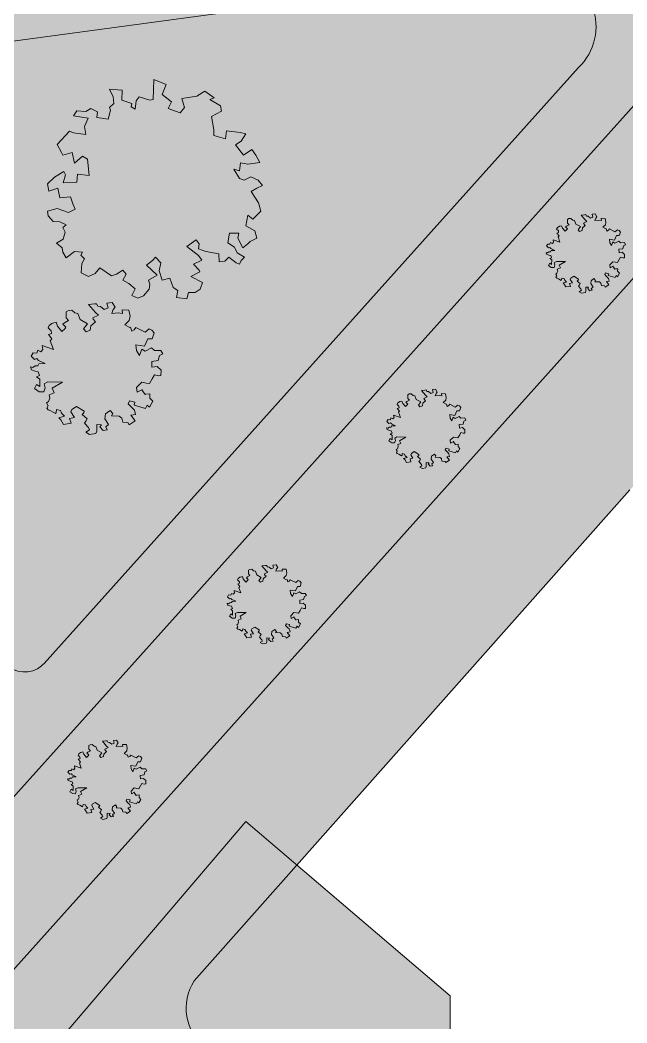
# Model space of a CAD drawing. Header units: millimetres. Extents: x 145836 to 266027, y 108786 to 206069.
# Drawn here: x 176025 to 180362, y 135057 to 142221 of the extents above; entities that cross this region are included whole.
import ezdxf

# ---------------------------------------------------------------- set-up
doc = ezdxf.new("R2010")
doc.units = ezdxf.units.MM
doc.layers.get('0').update_dxf_attribs({"color": 250})

msp = doc.modelspace()

# ---------------------------------------------------------------- hatches: boundary and pattern name
at = {"lineweight": 20}
h = msp.add_hatch(color=254, dxfattribs=at)
h.paths.add_polyline_path([(182278.5, 146160.2), (181878.6, 146108.3), (181928.5, 145721.4, -0.364346), (181575.3, 145236.7), (177116.9, 144658.3, -0.403942), (176549.4, 145019.9), (176499.1, 145410.3), (176089.4, 145357.2), (176158.1, 144825.4, -0.482087), (175879, 144497.7), (175697, 144474), (175697, 143509), (182278.5, 144364.1)])
h.paths.add_polyline_path([(179920, 143035.9), (175697, 142477.8), (175697, 142033), (179756.6, 142581.2, -0.656726), (180015.8, 141881), (176206.1, 137633.7, -0.39447), (175943, 137601.3), (175697, 137830.3), (175697, 137338.8, -0.354312), (175713.5, 137084.5), (175697, 137066), (175697, 136358.4), (180604.1, 141823.9, 0.608497)])
at = {"lineweight": 13, "true_color": 0xfcfcfc}
h = msp.add_hatch(color=7, dxfattribs=at)
h.set_gradient(color1=(194, 223, 180), color2=(197, 224, 184), centered=1, one_color=1, tint=0.8)
h.paths.add_polyline_path([(179772.6, 143016.4, -0.792677), (180445.3, 141647.1), (172659.1, 132974.9, 0.35594), (172704.3, 132663), (172922.2, 132467.6, 0.250858), (173333.5, 132488.7), (183710.9, 144062.1, 0.658834), (183475.1, 144519.6), (167837.7, 142487.8, 0.355396), (167538.1, 142088.4), (167590.2, 141702, 0.352882), (167946.2, 141453.4)])
at = {"lineweight": 13, "true_color": 0xbad8b0}
h = msp.add_hatch(color=9, dxfattribs=at)
h.set_gradient(color1=(194, 223, 180), color2=(197, 224, 184), centered=1, one_color=1, tint=0.8)
h.paths.add_polyline_path([(173444, 141728.7), (174347.7, 140877.2), (174347.7, 139086.1), (175943, 137601.3, 0.39447), (176206.1, 137633.7), (180057.3, 141927.3, 0.739883), (179605.6, 142560.8)])
at = {"lineweight": 20}
msp.add_hatch(color=254, dxfattribs=at).paths.add_polyline_path([(181035.7, 139601), (182278.5, 141001.1), (182278.5, 142464.5), (175697, 135124.6), (175697, 133586.2), (176304.3, 134270.4), (176304.3, 134932.2), (177639.1, 136496.1), (178003.6, 136184.9), (180372.5, 138853.8, -1.023015), (180804, 138473.8), (180565.5, 138203), (182278.5, 136682.6), (182278.5, 138215.1, -0.084876), (182154.8, 138252.5), (181117.3, 139166.1, -0.388619)])
h = msp.add_hatch(color=252, dxfattribs=at)
h.paths.add_polyline_path([(177349.4, 134879.6, -0.388749), (177269.5, 135357.9), (178003.6, 136184.9), (177639.1, 136496.1), (176304.3, 134932.2), (176304.3, 134270.4), (176616.2, 134621.8, -0.383659), (177022.3, 134693.4), (177366.6, 134390.1, -0.430525), (177391.7, 134016.6), (176304.3, 132789.5), (176304.3, 131976.3, -0.385258), (176800.5, 131933.1), (177042.1, 132216.2), (176948.1, 132296.4, -0.404893), (176988, 132785.4), (177760.6, 133673.5, -0.487201), (178141.2, 133708.1), (179180.4, 132793.1), (179180.4, 133276.1)])
h.paths.add_polyline_path([(179180.4, 133276.1), (179180.4, 133730.9), (179097.7, 133801.5), (179097.7, 135251.1), (178003.6, 136184.9), (177269.5, 135357.9, 0.357128), (177319.5, 134905.9)])
h.paths.add_polyline_path([(177398.9, 134024.7, 0.399929), (177378.7, 134379.5), (177022.3, 134693.4, 0.348428), (176641.6, 134650.5), (176304.3, 134270.4), (176304.3, 132789.5)], flags=17)

# ---------------------------------------------------------------- linework, layer by layer
for p, q in [((173333.5, 132488.7), (183695.3, 144044.7)), ((168021.5, 140996.4), (179756.6, 142581.2)), ((176197.2, 137623.8), (180015.8, 141881)), ((172659.1, 132974.9), (180604.1, 141823.9)), ((177269.5, 135357.9), (180382.7, 138865.3))]:
    msp.add_line(p, q, dxfattribs=at)
at = {"lineweight": 13}
for p, q in [((176975.8, 141652.9), (176979.9, 141797.1)), ((176979.9, 141797.1), (177068.1, 141761.1)), ((176691.1, 141672), (176663, 141728.1)), ((176663, 141728.1), (176755.3, 141720.1)), ((176755.3, 141720.1), (176751.3, 141648)), ((177068.1, 141761.1), (177040, 141689)), ((177288.6, 141676.9), (177344.8, 141713)), ((177344.8, 141713), (177412.9, 141664.9)), ((176663, 141595.9), (176695.1, 141624)), ((176695.1, 141624), (176691.1, 141672)), ((176751.3, 141648), (176823.4, 141624)), ((176823.4, 141624), (176819.4, 141599.9)), ((176847.5, 141583.9), (176855.5, 141644)), ((176855.5, 141644), (176875.6, 141672)), ((176875.6, 141672), (176951.8, 141648)), ((176951.8, 141648), (176975.8, 141652.8)), ((177040, 141689), (177108.2, 141636.9)), ((177108.2, 141636.9), (177084.1, 141588.8)), ((177180.4, 141660.9), (177288.6, 141676.9)), ((177200.4, 141596.8), (177180.4, 141660.9)), ((177412.9, 141664.9), (177380.9, 141652.9)), ((177380.9, 141652.9), (177457.1, 141608.8)), ((176406.4, 141535.8), (176430.4, 141571.9)), ((176430.4, 141571.9), (176494.6, 141567.9)), ((176494.6, 141567.9), (176530.7, 141587.9)), ((176530.7, 141587.9), (176578.8, 141563.9)), ((176578.8, 141563.9), (176574.8, 141523.8)), ((176655, 141511.8), (176671.1, 141575.9)), ((176671.1, 141575.9), (176663, 141595.9)), ((176819.4, 141599.9), (176847.5, 141583.9)), ((177084.1, 141588.8), (177168.3, 141556.8)), ((177168.3, 141556.8), (177200.4, 141596.8)), ((177465.1, 141568.8), (177392.9, 141532.7)), ((177457.1, 141608.8), (177465.1, 141568.8)), ((176510.7, 141519.8), (176406.4, 141535.8)), ((176486.6, 141459.7), (176510.7, 141519.8)), ((176574.8, 141523.8), (176655, 141511.8)), ((177392.9, 141532.7), (177408.9, 141436.6)), ((176290.1, 141331.5), (176378.3, 141427.6)), ((176378.3, 141427.6), (176406.4, 141415.6)), ((176406.4, 141415.6), (176494.6, 141403.6)), ((176494.6, 141403.6), (176486.6, 141459.7)), ((177408.9, 141436.6), (177408.9, 141396.5)), ((177493.1, 141372.5), (177501.2, 141428.5)), ((177501.2, 141428.5), (177597.4, 141416.5)), ((177597.4, 141416.5), (177637.5, 141408.5)), ((177637.5, 141408.5), (177605.4, 141356.4)), ((177408.9, 141396.5), (177493.1, 141372.5)), ((177605.4, 141356.4), (177565.3, 141328.4)), ((176322.2, 141275.4), (176290.1, 141331.5)), ((176330.2, 141255.4), (176322.2, 141275.4)), ((176398.4, 141275.4), (176330.2, 141255.4)), ((176414.4, 141199.3), (176398.4, 141275.4)), ((177565.3, 141328.4), (177621.5, 141256.3)), ((177621.5, 141256.3), (177681.6, 141296.3)), ((177681.6, 141296.3), (177709.7, 141256.3)), ((176470.5, 141247.4), (176414.4, 141199.3)), ((176506.6, 141227.3), (176470.5, 141247.4)), ((176518.7, 141111.1), (176506.6, 141227.3)), ((177601.4, 141200.2), (177593.4, 141144.1)), ((177653.6, 141192.2), (177601.4, 141200.2)), ((177737.8, 141204.2), (177653.6, 141192.2)), ((177709.7, 141256.3), (177737.8, 141204.2)), ((176270, 141099.1), (176338.2, 141139.2)), ((176338.2, 141139.2), (176350.2, 141115.1)), ((177593.4, 141144.1), (177553.3, 141156.1)), ((177553.3, 141156.1), (177593.4, 141088)), ((176221.9, 141051), (176270, 141099.1)), ((176229.9, 140999), (176221.9, 141051)), ((176350.2, 141115.1), (176334.2, 141059.1)), ((176334.2, 141059.1), (176430.4, 141063.1)), ((176430.4, 141063.1), (176434.5, 141119.1)), ((176434.5, 141119.1), (176518.7, 141111.1)), ((177593.4, 141088), (177625.5, 141076)), ((177625.5, 141076), (177673.6, 141100)), ((177673.6, 141100), (177725.7, 141076)), ((177725.7, 141076), (177757.8, 141039.9)), ((176294.1, 141019), (176229.9, 140999)), ((176310.1, 140950.9), (176294.1, 141019)), ((177717.7, 141019.9), (177677.6, 140995.9)), ((177677.6, 140995.9), (177729.7, 140915.7)), ((177757.8, 141039.9), (177717.7, 141019.9)), ((176386.3, 140958.9), (176310.1, 140950.9)), ((176402.4, 140906.8), (176386.3, 140958.9)), ((176418.4, 140870.8), (176402.4, 140906.8)), ((177729.7, 140915.7), (177745.8, 140854.7)), ((176221.9, 140854.7), (176290.1, 140874.8)), ((176225.9, 140822.7), (176221.9, 140854.7)), ((176290.1, 140874.8), (176370.3, 140846.7)), ((176370.3, 140846.7), (176418.4, 140870.8)), ((177745.8, 140854.7), (177689.6, 140798.6)), ((180135.3, 140836), (180112.7, 140833.6)), ((180147.2, 140815.7), (180135.3, 140836)), ((176262, 140782.6), (176225.9, 140822.7)), ((176310.1, 140778.6), (176262, 140782.6)), ((176354.3, 140758.6), (176310.1, 140778.6)), ((177653.5, 140826.7), (177637.5, 140750.6)), ((177689.6, 140798.6), (177653.5, 140826.7)), ((179947, 140802.7), (179937.5, 140796.7)), ((179937.5, 140796.7), (179937.5, 140770.5)), ((179937.5, 140770.5), (179948.2, 140758.6)), ((179961.3, 140803.8), (179947, 140802.7)), ((179974.4, 140791.9), (179961.3, 140803.8)), ((179987.6, 140789.6), (179974.4, 140791.9)), ((179997.1, 140763.4), (179987.6, 140789.6)), ((180029.3, 140745.5), (179997.1, 140763.4)), ((180059.1, 140830), (180034, 140827.7)), ((180034, 140827.7), (180063.8, 140793.1)), ((180075.7, 140782.4), (180051.9, 140770.5)), ((180051.9, 140770.5), (180053.1, 140764.6)), ((180053.1, 140764.6), (180063.8, 140753.8)), ((180067.4, 140831.2), (180059.1, 140830)), ((180063.8, 140793.1), (180075.7, 140782.4)), ((180073.4, 140820.5), (180067.4, 140831.2)), ((180085.3, 140819.3), (180073.4, 140820.5)), ((180100.8, 140806.2), (180085.3, 140819.3)), ((180117.4, 140813.4), (180100.8, 140806.2)), ((180112.7, 140833.6), (180117.4, 140813.4)), ((180132.9, 140789.6), (180138.9, 140806.2)), ((180160.3, 140791.9), (180132.9, 140789.6)), ((180138.9, 140806.2), (180147.2, 140815.7)), ((180179.4, 140789.6), (180160.3, 140791.9)), ((180206.8, 140803.8), (180178.2, 140805)), ((180178.2, 140805), (180179.4, 140789.6)), ((180211.6, 140777.6), (180206.8, 140803.8)), ((180208, 140758.6), (180211.6, 140777.6)), ((176330.2, 140738.5), (176354.3, 140758.6)), ((176346.2, 140706.5), (176330.2, 140738.5)), ((176334.2, 140654.4), (176346.2, 140706.5)), ((177521.2, 140698.5), (177509.2, 140630.4)), ((177589.4, 140698.5), (177521.2, 140698.5)), ((177581.3, 140662.4), (177589.4, 140698.5)), ((177637.5, 140750.6), (177701.7, 140714.5)), ((177701.7, 140714.5), (177717.7, 140662.4)), ((179864.8, 140738.4), (179860, 140727.6)), ((179860, 140727.6), (179873.2, 140714.6)), ((179874.3, 140703.8), (179861.2, 140699.1)), ((179861.2, 140699.1), (179876.7, 140680)), ((179876.7, 140746.7), (179864.8, 140738.4)), ((179873.2, 140714.6), (179874.3, 140703.8)), ((179880.3, 140747.9), (179876.7, 140746.7)), ((179894.6, 140751.5), (179880.3, 140747.9)), ((179900.6, 140734.8), (179894.6, 140751.5)), ((179919.6, 140712.2), (179900.6, 140734.8)), ((179931.5, 140724.1), (179919.6, 140712.2)), ((179930.4, 140749.1), (179923.2, 140743.1)), ((179923.2, 140743.1), (179936.3, 140730)), ((179948.2, 140758.6), (179930.4, 140749.1)), ((179936.3, 140730), (179931.5, 140724.1)), ((180012.6, 140722.9), (180029.3, 140745.5)), ((180023.3, 140711), (180012.6, 140722.9)), ((180041.2, 140718.1), (180023.3, 140711)), ((180043.6, 140736), (180041.2, 140718.1)), ((180063.8, 140753.8), (180043.6, 140736)), ((180188.9, 140740.7), (180208, 140758.6)), ((180210.4, 140728.8), (180188.9, 140740.7)), ((180214, 140730), (180210.4, 140728.8)), ((180218.7, 140713.4), (180214, 140730)), ((180229.5, 140719.3), (180218.7, 140713.4)), ((180236.6, 140728.8), (180229.5, 140719.3)), ((180275.9, 140708.6), (180236.6, 140728.8)), ((180293.8, 140722.9), (180275.9, 140708.6)), ((180305.7, 140718.1), (180293.8, 140722.9)), ((180315.3, 140706.2), (180305.7, 140718.1)), ((180306.9, 140681.2), (180315.3, 140706.2)), ((176286.1, 140626.4), (176334.2, 140654.4)), ((176326.2, 140594.3), (176286.1, 140626.4)), ((177284.6, 140650.4), (177216.4, 140602.3)), ((177304.7, 140622.4), (177284.6, 140650.4)), ((177300.6, 140586.3), (177304.7, 140622.4)), ((177509.2, 140630.4), (177557.3, 140598.3)), ((177617.4, 140594.3), (177581.3, 140662.4)), ((177653.5, 140622.4), (177617.4, 140594.3)), ((177669.6, 140638.4), (177653.5, 140622.4)), ((177717.7, 140662.4), (177669.6, 140638.4)), ((179795.8, 140620.3), (179787.6, 140606.9)), ((179812.2, 140618.8), (179795.8, 140620.3)), ((179815.9, 140631.5), (179812.2, 140618.8)), ((179829.4, 140624.8), (179815.9, 140631.5)), ((179838.3, 140635.2), (179829.4, 140624.8)), ((179883.3, 140635.1), (179834.6, 140651.4)), ((179834.6, 140651.4), (179838.3, 140635.2)), ((179876.7, 140680), (179869.6, 140671.7)), ((179869.6, 140671.7), (179883.3, 140635.1)), ((180239, 140630), (180236.6, 140655)), ((180236.6, 140655), (180273.6, 140649.1)), ((180252.1, 140609.8), (180239, 140630)), ((180261.6, 140636), (180252.1, 140609.8)), ((180275.9, 140627.6), (180261.6, 140636)), ((180273.6, 140649.1), (180287.9, 140681.2)), ((180303.3, 140641.9), (180275.9, 140627.6)), ((180287.9, 140681.2), (180306.9, 140681.2)), ((180316.4, 140630), (180303.3, 140641.9)), ((180343.9, 140631.2), (180316.4, 140630)), ((180352.2, 140615.7), (180343.9, 140631.2)), ((176330.2, 140562.3), (176326.2, 140594.3)), ((176354.3, 140522.2), (176330.2, 140562.3)), ((176414.4, 140566.3), (176354.3, 140522.2)), ((176470.5, 140562.3), (176414.4, 140566.3)), ((176458.5, 140542.2), (176470.5, 140562.3)), ((177216.4, 140602.3), (177300.6, 140538.2)), ((177352.8, 140566.3), (177300.6, 140586.3)), ((177445, 140550.2), (177352.8, 140566.3)), ((177449, 140494.2), (177445, 140550.2)), ((177557.3, 140598.3), (177577.3, 140558.3)), ((177577.3, 140558.3), (177629.5, 140526.2)), ((179795.1, 140557.8), (179784.7, 140560.8)), ((179784.7, 140560.8), (179788.4, 140548.1)), ((179787.6, 140606.9), (179801.8, 140592.8)), ((179788.4, 140548.1), (179804.8, 140542.2)), ((179804, 140564.5), (179795.1, 140557.8)), ((179801.8, 140592.8), (179812.2, 140595.8)), ((179816.7, 140565.2), (179804, 140564.5)), ((179812.2, 140595.8), (179818.9, 140588.3)), ((179820.4, 140574.2), (179816.7, 140565.2)), ((179818.9, 140588.3), (179847.3, 140575)), ((179847.3, 140575), (179820.4, 140574.2)), ((180304.5, 140583.6), (180331.9, 140587.2)), ((180305.7, 140558.6), (180304.5, 140583.6)), ((180328.4, 140562.2), (180305.7, 140558.6)), ((180345, 140546.7), (180328.4, 140562.2)), ((180331.9, 140587.2), (180337.9, 140608.6)), ((180337.9, 140608.6), (180352.2, 140615.7)), ((176486.6, 140514.2), (176458.5, 140542.2)), ((176462.5, 140414), (176466.5, 140482.1)), ((176466.5, 140482.1), (176486.6, 140514.2)), ((176971.8, 140502.2), (176927.7, 140470.1)), ((176991.9, 140526.2), (176971.8, 140502.2)), ((177032, 140486.1), (176991.9, 140526.2)), ((177019.9, 140430), (177032, 140486.1)), ((177324.7, 140506.2), (177264.6, 140478.1)), ((177264.6, 140478.1), (177304.7, 140434.1)), ((177300.6, 140538.2), (177324.7, 140506.2)), ((177489.1, 140498.2), (177449, 140494.2)), ((177517.2, 140526.2), (177489.1, 140498.2)), ((177569.3, 140486.1), (177517.2, 140526.2)), ((177593.4, 140478.1), (177569.3, 140486.1)), ((177605.4, 140502.2), (177593.4, 140478.1)), ((177629.5, 140526.2), (177605.4, 140502.2)), ((179810.7, 140484.6), (179801.8, 140467.5)), ((179804.8, 140542.2), (179817.4, 140539.2)), ((179823.4, 140522.8), (179810.7, 140518.4)), ((179810.7, 140518.4), (179824.9, 140507.2)), ((179824.2, 140475.7), (179810.7, 140484.6)), ((179817.4, 140539.2), (179823.4, 140522.8)), ((179824.9, 140507.2), (179824.2, 140475.7)), ((179842.8, 140487.6), (179859.2, 140495.8)), ((179847.2, 140471.3), (179842.8, 140487.6)), ((179859.2, 140495.8), (179922.6, 140494.9)), ((179922.6, 140494.9), (179877.8, 140469)), ((180240, 140471.9), (180262.3, 140494.3)), ((180262.3, 140494.3), (180280.2, 140491.3)), ((180280.2, 140491.3), (180294.3, 140489.1)), ((180294.3, 140489.1), (180307, 140509.9)), ((180307, 140509.9), (180315.9, 140527)), ((180315.9, 140527), (180333.1, 140522.5)), ((180333.1, 140522.5), (180344.2, 140523.3)), ((180344.2, 140523.3), (180345, 140546.7)), ((176514.7, 140390), (176462.5, 140414)), ((176562.8, 140410), (176514.7, 140390)), ((176594.9, 140450.1), (176562.8, 140410)), ((176679.1, 140394), (176594.9, 140450.1)), ((176715.2, 140406), (176679.1, 140394)), ((176759.3, 140434.1), (176715.2, 140406)), ((176783.3, 140406), (176759.3, 140434.1)), ((176759.3, 140361.9), (176783.3, 140406)), ((176927.7, 140470.1), (177003.9, 140398)), ((177040, 140361.9), (177019.9, 140430)), ((177308.7, 140422), (177244.5, 140390)), ((177304.7, 140434.1), (177308.7, 140422)), ((179801.8, 140467.5), (179821.9, 140454.1)), ((179821.9, 140454.1), (179842, 140453.4)), ((179842, 140453.4), (179847.2, 140471.3)), ((179862.1, 140411.7), (179853.9, 140406.5)), ((179853.9, 140406.5), (179860.6, 140393.1)), ((179867.3, 140426.6), (179862.1, 140411.7)), ((179886.7, 140449.7), (179864.4, 140440.7)), ((179864.4, 140440.7), (179867.3, 140426.6)), ((179877.8, 140469), (179886.7, 140449.7)), ((180203.5, 140402.7), (180208.7, 140414.6)), ((180208.7, 140414.6), (180231.8, 140408.7)), ((180231.8, 140408.7), (180228.8, 140396)), ((180242.2, 140451.9), (180240, 140471.9)), ((180264.5, 140463.8), (180242.2, 140451.9)), ((180261.6, 140462.3), (180264.5, 140463.8)), ((180276.5, 140441.4), (180261.6, 140462.3)), ((180279.4, 140442.9), (180276.5, 140441.4)), ((180296.6, 140444.4), (180279.4, 140442.9)), ((180295.1, 140387.1), (180309.2, 140413.2)), ((180295.8, 140426.6), (180296.6, 140444.4)), ((180309.2, 140413.2), (180295.8, 140426.6)), ((176803.4, 140337.9), (176759.3, 140361.9)), ((176847.5, 140301.8), (176803.4, 140337.9)), ((177003.9, 140398), (176943.7, 140361.9)), ((176943.7, 140361.9), (176951.8, 140333.9)), ((176951.8, 140333.9), (176947.8, 140297.8)), ((177096.1, 140378), (177040, 140361.9)), ((177120.2, 140309.9), (177096.1, 140378)), ((177244.5, 140390), (177328.7, 140345.9)), ((177328.7, 140345.9), (177312.7, 140297.8)), ((179860.6, 140393.1), (179854.7, 140383.4)), ((179854.7, 140383.4), (179860.6, 140376.8)), ((179860.6, 140376.8), (179872.6, 140372.3)), ((179872.6, 140372.3), (179891.9, 140360.4)), ((179891.9, 140360.4), (179894.9, 140365.6)), ((179894.9, 140365.6), (179896.4, 140377.5)), ((179896.4, 140377.5), (179912.8, 140373.8)), ((179930.7, 140349.2), (179906.1, 140342.5)), ((179906.1, 140342.5), (179914.3, 140333.6)), ((179912.8, 140373.8), (179918, 140361.9)), ((179914.3, 140333.6), (179926.3, 140314.1)), ((179918, 140361.9), (179930.7, 140349.2)), ((179952.3, 140339.4), (179973.2, 140343.1)), ((179959, 140318.6), (179952.3, 140339.4)), ((179957.5, 140368.4), (179962, 140378.1)), ((179973.2, 140343.1), (179957.5, 140368.4)), ((179962, 140378.1), (179982.1, 140390.8)), ((179982.1, 140390.8), (180014.9, 140369.9)), ((180014.1, 140363.2), (180005.9, 140356.5)), ((180005.9, 140356.5), (180027.5, 140337.9)), ((180014.9, 140369.9), (180014.1, 140363.2)), ((180027.5, 140337.9), (180022.3, 140328.3)), ((180103.5, 140337.9), (180105.7, 140358.8)), ((180119.9, 140313.4), (180103.5, 140337.9)), ((180105.7, 140358.8), (180126.6, 140373.6)), ((180126.6, 140373.6), (180137.8, 140360.2)), ((180137.8, 140360.2), (180131.8, 140351.3)), ((180131.8, 140351.3), (180165.3, 140349.8)), ((180165.3, 140349.8), (180176.5, 140340.9)), ((180176.5, 140340.9), (180180.2, 140323.8)), ((180219.1, 140386.4), (180203.5, 140402.7)), ((180215.4, 140352.9), (180234.7, 140356.6)), ((180234, 140329.1), (180215.4, 140352.9)), ((180230.3, 140375.2), (180219.1, 140386.4)), ((180228.8, 140396), (180277.2, 140381.9)), ((180234.7, 140356.6), (180230.3, 140375.2)), ((180277.2, 140381.9), (180285.4, 140396)), ((180285.4, 140396), (180295.1, 140387.1)), ((176823.4, 140253.8), (176847.5, 140301.8)), ((176947.8, 140297.8), (176907.7, 140249.8)), ((177152.3, 140289.8), (177120.2, 140309.9)), ((177144.2, 140237.7), (177152.3, 140289.8)), ((177228.5, 140273.8), (177216.4, 140229.7)), ((177276.6, 140273.8), (177228.5, 140273.8)), ((177312.7, 140297.8), (177276.6, 140273.8)), ((179926.3, 140314.1), (179959, 140318.6)), ((180022.3, 140328.3), (180015.6, 140319.3)), ((180015.6, 140319.3), (180033.5, 140300)), ((180037.2, 140290.3), (180021.6, 140279.9)), ((180021.6, 140279.9), (180038, 140270.2)), ((180033.5, 140300), (180037.2, 140290.3)), ((180038, 140270.2), (180065.5, 140275.4)), ((180065.5, 140275.4), (180068.5, 140284.4)), ((180068.5, 140284.4), (180068.5, 140313.4)), ((180068.5, 140313.4), (180088.6, 140311.9)), ((180088.6, 140311.9), (180081.9, 140303)), ((180081.9, 140303), (180096.8, 140287.3)), ((180096.8, 140287.3), (180113.2, 140290.3)), ((180107.2, 140303.7), (180119.9, 140313.4)), ((180113.2, 140290.3), (180107.2, 140303.7)), ((180180.2, 140323.8), (180202.6, 140321.6)), ((180202.6, 140321.6), (180207.8, 140312.6)), ((180207.8, 140312.6), (180234, 140329.1)), ((176556.8, 140192.7), (176515.1, 140188.7)), ((176570.7, 140194.7), (176556.8, 140192.7)), ((176580.6, 140176.8), (176570.7, 140194.7)), ((176683.9, 140202.6), (176646.2, 140198.6)), ((176646.2, 140198.6), (176654.1, 140164.9)), ((176703.8, 140168.9), (176683.9, 140202.6)), ((176867.6, 140233.7), (176823.4, 140253.8)), ((176907.7, 140249.8), (176867.6, 140233.7)), ((177216.4, 140229.7), (177144.2, 140237.7)), ((176370.1, 140147), (176354.2, 140137.1)), ((176354.2, 140137.1), (176354.2, 140093.5)), ((176393.9, 140149), (176370.1, 140147)), ((176415.8, 140129.2), (176393.9, 140149)), ((176437.6, 140125.2), (176415.8, 140129.2)), ((176453.5, 140081.6), (176437.6, 140125.2)), ((176515.1, 140188.7), (176564.8, 140131.2)), ((176564.8, 140131.2), (176584.6, 140113.3)), ((176600.5, 140174.8), (176580.6, 140176.8)), ((176626.3, 140153), (176600.5, 140174.8)), ((176654.1, 140164.9), (176626.3, 140153)), ((176679.9, 140125.2), (176689.9, 140153)), ((176725.6, 140129.2), (176679.9, 140125.2)), ((176689.9, 140153), (176703.8, 140168.9)), ((176757.4, 140125.2), (176725.6, 140129.2)), ((176803.1, 140149), (176755.4, 140151)), ((176755.4, 140151), (176757.4, 140125.2)), ((176811, 140105.4), (176803.1, 140149)), ((176252.9, 140053.8), (176233.1, 140039.9)), ((176258.9, 140055.8), (176252.9, 140053.8)), ((176282.7, 140061.7), (176258.9, 140055.8)), ((176292.7, 140033.9), (176282.7, 140061.7)), ((176342.3, 140057.7), (176330.4, 140047.8)), ((176330.4, 140047.8), (176352.2, 140026)), ((176372.1, 140073.6), (176342.3, 140057.7)), ((176354.2, 140093.5), (176372.1, 140073.6)), ((176507.2, 140051.8), (176453.5, 140081.6)), ((176479.3, 140014.1), (176507.2, 140051.8)), ((176564.8, 140065.7), (176531, 140035.9)), ((176584.6, 140113.3), (176544.9, 140093.5)), ((176544.9, 140093.5), (176546.9, 140083.5)), ((176546.9, 140083.5), (176564.8, 140065.7)), ((176773.3, 140043.9), (176805.1, 140073.6)), ((176805.1, 140073.6), (176811, 140105.4)), ((176233.1, 140039.9), (176225.1, 140022)), ((176225.1, 140022), (176247, 140000.2)), ((176249, 139982.3), (176227.1, 139974.4)), ((176247, 140000.2), (176249, 139982.3)), ((176324.4, 139996.2), (176292.7, 140033.9)), ((176344.3, 140016.1), (176324.4, 139996.2)), ((176352.2, 140026), (176344.3, 140016.1)), ((176497.2, 139994.2), (176479.3, 140014.1)), ((176527, 140006.1), (176497.2, 139994.2)), ((176531, 140035.9), (176527, 140006.1)), ((176809, 140024), (176773.3, 140043.9)), ((176815, 140026), (176809, 140024)), ((176822.9, 139998.2), (176815, 140026)), ((176840.8, 140008.1), (176822.9, 139998.2)), ((176852.7, 140024), (176840.8, 140008.1)), ((176918.3, 139990.3), (176852.7, 140024)), ((176948.1, 140014.1), (176918.3, 139990.3)), ((176967.9, 140006.1), (176948.1, 140014.1)), ((176983.8, 139986.3), (176967.9, 140006.1)), ((176969.9, 139944.6), (176983.8, 139986.3)), ((176227.1, 139974.4), (176252.9, 139942.7)), ((176252.9, 139942.7), (176241, 139928.8)), ((176241, 139928.8), (176263.9, 139867.8)), ((176914.3, 139891.1), (176938.1, 139944.6)), ((176938.1, 139944.6), (176969.9, 139944.6)), ((176118.1, 139843.1), (176104.5, 139820.8)), ((176145.4, 139840.6), (176118.1, 139843.1)), ((176151.6, 139861.7), (176145.4, 139840.6)), ((176174, 139850.6), (176151.6, 139861.7)), ((176188.9, 139867.9), (176174, 139850.6)), ((176263.9, 139867.8), (176182.8, 139894.9)), ((176182.8, 139894.9), (176188.9, 139867.9)), ((176856.7, 139859.3), (176852.7, 139901)), ((176852.7, 139901), (176914.3, 139891.1)), ((176878.6, 139825.6), (176856.7, 139859.3)), ((176894.4, 139869.2), (176878.6, 139825.6)), ((176918.3, 139855.3), (176894.4, 139869.2)), ((176964, 139879.2), (176918.3, 139855.3)), ((176985.8, 139859.3), (176964, 139879.2)), ((177031.5, 139861.3), (176985.8, 139859.3)), ((177021.6, 139823.6), (177045.4, 139835.5)), ((177045.4, 139835.5), (177031.5, 139861.3)), ((176104.5, 139820.8), (176128.1, 139797.2)), ((176128.1, 139797.2), (176145.4, 139802.2)), ((176145.4, 139802.2), (176156.6, 139789.8)), ((176159.1, 139766.2), (176152.9, 139751.4)), ((176156.6, 139789.8), (176203.9, 139767.7)), ((176203.9, 139767.7), (176159.1, 139766.2)), ((176965.9, 139781.9), (177011.6, 139787.9)), ((176967.9, 139740.3), (176965.9, 139781.9)), ((177011.6, 139787.9), (177021.6, 139823.6)), ((176116.9, 139738.9), (176099.5, 139743.9)), ((176099.5, 139743.9), (176105.7, 139722.8)), ((176105.7, 139722.8), (176133, 139712.9)), ((176131.8, 139750.1), (176116.9, 139738.9)), ((176152.9, 139751.4), (176131.8, 139750.1)), ((176133, 139712.9), (176154.1, 139707.9)), ((176154.1, 139707.9), (176164, 139680.7)), ((177005.7, 139746.2), (176967.9, 139740.3)), ((177033.5, 139720.4), (177005.7, 139746.2)), ((177032.1, 139681.4), (177033.5, 139720.4)), ((176143, 139617), (176128.1, 139588.5)), ((176164, 139680.7), (176142.9, 139673.2)), ((176142.9, 139673.2), (176166.5, 139654.6)), ((176165.3, 139602.1), (176143, 139617)), ((176166.5, 139654.6), (176165.3, 139602.1)), ((176196.3, 139622), (176223.6, 139635.6)), ((176203.8, 139594.7), (176196.3, 139622)), ((176223.6, 139635.6), (176329.4, 139634.2)), ((176329.4, 139634.2), (176254.7, 139591)), ((176858.3, 139595.8), (176895.6, 139633.1)), ((176895.6, 139633.1), (176925.3, 139628.1)), ((176925.3, 139628.1), (176948.9, 139624.4)), ((176948.9, 139624.4), (176970, 139659.1)), ((176970, 139659.1), (176984.9, 139687.6)), ((176984.9, 139687.6), (177013.5, 139680.2)), ((177013.5, 139680.2), (177032.1, 139681.4)), ((176128.1, 139588.5), (176161.6, 139566.2)), ((176161.6, 139566.2), (176195.1, 139564.9)), ((176195.1, 139564.9), (176203.8, 139594.7)), ((176269.6, 139558.7), (176232.3, 139543.9)), ((176254.7, 139591), (176269.6, 139558.7)), ((176862, 139562.4), (176858.3, 139595.8)), ((176899.3, 139582.2), (176862, 139562.4)), ((176894.3, 139579.7), (176899.3, 139582.2)), ((176919.1, 139545), (176894.3, 139579.7)), ((176924.1, 139547.5), (176919.1, 139545)), ((176952.7, 139550), (176924.1, 139547.5)), ((176951.4, 139520.2), (176952.7, 139550)), ((178806.8, 139549.7), (178797.3, 139543.7)), ((178821.1, 139550.9), (178806.8, 139549.7)), ((178834.2, 139539), (178821.1, 139550.9)), ((178918.8, 139577.1), (178893.8, 139574.7)), ((178893.8, 139574.7), (178923.6, 139540.2)), ((178927.2, 139578.3), (178918.8, 139577.1)), ((178933.1, 139567.6), (178927.2, 139578.3)), ((178945, 139566.4), (178933.1, 139567.6)), ((178960.5, 139553.3), (178945, 139566.4)), ((178977.2, 139560.4), (178960.5, 139553.3)), ((178995.1, 139583), (178972.4, 139580.7)), ((178972.4, 139580.7), (178977.2, 139560.4)), ((178992.7, 139536.6), (178998.7, 139553.3)), ((179007, 139562.8), (178995.1, 139583)), ((178998.7, 139553.3), (179007, 139562.8)), ((179066.6, 139550.9), (179038, 139552.1)), ((179038, 139552.1), (179039.2, 139536.6)), ((179071.4, 139524.7), (179066.6, 139550.9)), ((176228.6, 139495.5), (176215, 139486.8)), ((176215, 139486.8), (176226.1, 139464.5)), ((176237.3, 139520.3), (176228.6, 139495.5)), ((176232.3, 139543.9), (176237.3, 139520.3)), ((176797.5, 139480.5), (176806.2, 139500.4)), ((176823.6, 139453.2), (176797.5, 139480.5)), ((176806.2, 139500.4), (176844.7, 139490.4)), ((176844.7, 139490.4), (176839.7, 139469.4)), ((176950.2, 139454.5), (176973.8, 139497.9)), ((176973.8, 139497.9), (176951.4, 139520.2)), ((178724.6, 139485.4), (178719.8, 139474.7)), ((178719.8, 139474.7), (178732.9, 139461.6)), ((178736.5, 139493.7), (178724.6, 139485.4)), ((178740.1, 139494.9), (178736.5, 139493.7)), ((178754.4, 139498.5), (178740.1, 139494.9)), ((178760.3, 139481.8), (178754.4, 139498.5)), ((178779.4, 139459.2), (178760.3, 139481.8)), ((178790.1, 139496.1), (178783, 139490.2)), ((178783, 139490.2), (178796.1, 139477.1)), ((178808, 139505.6), (178790.1, 139496.1)), ((178796.1, 139477.1), (178791.3, 139471.1)), ((178797.3, 139543.7), (178797.3, 139517.6)), ((178797.3, 139517.6), (178808, 139505.6)), ((178847.3, 139536.6), (178834.2, 139539)), ((178856.9, 139510.4), (178847.3, 139536.6)), ((178889, 139492.6), (178856.9, 139510.4)), ((178872.3, 139469.9), (178889, 139492.6)), ((178903.3, 139483), (178900.9, 139465.2)), ((178923.6, 139500.9), (178903.3, 139483)), ((178935.5, 139529.5), (178911.7, 139517.6)), ((178911.7, 139517.6), (178912.9, 139511.6)), ((178912.9, 139511.6), (178923.6, 139500.9)), ((178923.6, 139540.2), (178935.5, 139529.5)), ((179020.1, 139539), (178992.7, 139536.6)), ((179039.2, 139536.6), (179020.1, 139539)), ((179048.7, 139487.8), (179067.8, 139505.6)), ((179070.2, 139475.9), (179048.7, 139487.8)), ((179067.8, 139505.6), (179071.4, 139524.7)), ((179073.7, 139477.1), (179070.2, 139475.9)), ((179078.5, 139460.4), (179073.7, 139477.1)), ((179096.4, 139475.9), (179089.2, 139466.4)), ((179135.7, 139455.6), (179096.4, 139475.9)), ((176226.1, 139464.5), (176216.2, 139448.4)), ((176216.2, 139448.4), (176226.1, 139437.2)), ((176226.1, 139437.2), (176246, 139429.8)), ((176246, 139429.8), (176278.3, 139409.9)), ((176278.3, 139409.9), (176283.2, 139418.6)), ((176283.2, 139418.6), (176285.7, 139438.4)), ((176285.7, 139438.4), (176313, 139432.2)), ((176313, 139432.2), (176321.7, 139412.4)), ((176321.7, 139412.4), (176342.8, 139391.3)), ((176387.6, 139423.3), (176395.1, 139439.5)), ((176413.7, 139381.2), (176387.6, 139423.3)), ((176395.1, 139439.5), (176428.6, 139460.5)), ((176428.6, 139460.5), (176483.2, 139425.8)), ((176481.9, 139414.7), (176468.3, 139403.5)), ((176468.3, 139403.5), (176504.3, 139372.5)), ((176483.2, 139425.8), (176481.9, 139414.7)), ((176630.9, 139372.5), (176634.6, 139407.2)), ((176634.6, 139407.2), (176669.4, 139432)), ((176669.4, 139432), (176688, 139409.7)), ((176688, 139409.7), (176678.1, 139394.8)), ((176817.4, 139397.4), (176849.6, 139403.6)), ((176842.2, 139434.6), (176823.6, 139453.2)), ((176839.7, 139469.4), (176920.4, 139445.8)), ((176849.6, 139403.6), (176842.2, 139434.6)), ((176920.4, 139445.8), (176934, 139469.4)), ((176934, 139469.4), (176950.2, 139454.5)), ((178734.1, 139450.9), (178721, 139446.1)), ((178721, 139446.1), (178736.5, 139427.1)), ((178736.5, 139427.1), (178729.4, 139418.7)), ((178729.4, 139418.7), (178743.1, 139382.2)), ((178732.9, 139461.6), (178734.1, 139450.9)), ((178791.3, 139471.1), (178779.4, 139459.2)), ((178883.1, 139458), (178872.3, 139469.9)), ((178900.9, 139465.2), (178883.1, 139458)), ((179089.2, 139466.4), (179078.5, 139460.4)), ((179098.8, 139377.1), (179096.4, 139402.1)), ((179096.4, 139402.1), (179133.3, 139396.1)), ((179133.3, 139396.1), (179147.6, 139428.3)), ((179153.6, 139469.9), (179135.7, 139455.6)), ((179147.6, 139428.3), (179166.7, 139428.3)), ((179165.5, 139465.2), (179153.6, 139469.9)), ((179175, 139453.3), (179165.5, 139465.2)), ((179166.7, 139428.3), (179175, 139453.3)), ((176342.8, 139391.3), (176301.8, 139380.1)), ((176301.8, 139380.1), (176315.5, 139365.3)), ((176315.5, 139365.3), (176335.5, 139332.8)), ((176335.5, 139332.8), (176390.1, 139340.2)), ((176378.9, 139375), (176413.7, 139381.2)), ((176390.1, 139340.2), (176378.9, 139375)), ((176495.6, 139356.4), (176484.4, 139341.5)), ((176484.4, 139341.5), (176514.2, 139309.2)), ((176504.3, 139372.5), (176495.6, 139356.4)), ((176572.6, 139283.2), (176572.6, 139331.6)), ((176572.6, 139331.6), (176606.1, 139329.1)), ((176658.2, 139331.6), (176630.9, 139372.5)), ((176637.1, 139315.4), (176658.2, 139331.6)), ((176678.1, 139394.8), (176733.9, 139392.3)), ((176733.9, 139392.3), (176752.6, 139377.4)), ((176752.6, 139377.4), (176758.8, 139348.9)), ((176758.8, 139348.9), (176796, 139345.2)), ((176796, 139345.2), (176804.7, 139330.3)), ((176804.7, 139330.3), (176848.4, 139357.7)), ((176848.4, 139357.7), (176817.4, 139397.4)), ((178655.6, 139367.4), (178647.4, 139354)), ((178647.4, 139354), (178661.6, 139339.8)), ((178672, 139365.9), (178655.6, 139367.4)), ((178661.6, 139339.8), (178672, 139342.8)), ((178675.7, 139378.5), (178672, 139365.9)), ((178672, 139342.8), (178678.7, 139335.4)), ((178689.1, 139371.8), (178675.7, 139378.5)), ((178678.7, 139335.4), (178707.1, 139322.1)), ((178698.1, 139382.2), (178689.1, 139371.8)), ((178743.1, 139382.2), (178694.4, 139398.4)), ((178694.4, 139398.4), (178698.1, 139382.2)), ((179111.9, 139356.8), (179098.8, 139377.1)), ((179121.4, 139383), (179111.9, 139356.8)), ((179135.7, 139374.7), (179121.4, 139383)), ((179163.1, 139389), (179135.7, 139374.7)), ((179176.2, 139377.1), (179163.1, 139389)), ((179164.3, 139330.6), (179191.7, 139334.2)), ((179165.5, 139305.6), (179164.3, 139330.6)), ((179203.6, 139378.3), (179176.2, 139377.1)), ((179191.7, 139334.2), (179197.7, 139355.6)), ((179197.7, 139355.6), (179212, 139362.8)), ((179212, 139362.8), (179203.6, 139378.3)), ((176520.4, 139293.1), (176494.4, 139275.8)), ((176494.4, 139275.8), (176521.7, 139259.6)), ((176514.2, 139309.2), (176520.4, 139293.1)), ((176521.7, 139259.6), (176567.6, 139268.3)), ((176567.6, 139268.3), (176572.6, 139283.2)), ((176606.1, 139329.1), (176594.9, 139314.2)), ((176594.9, 139314.2), (176619.7, 139288.2)), ((176619.7, 139288.2), (176647, 139293.1)), ((176647, 139293.1), (176637.1, 139315.4)), ((178654.9, 139304.8), (178644.4, 139307.8)), ((178644.4, 139307.8), (178648.2, 139295.2)), ((178648.2, 139295.2), (178664.5, 139289.2)), ((178663.8, 139311.5), (178654.9, 139304.8)), ((178676.5, 139312.3), (178663.8, 139311.5)), ((178664.5, 139289.2), (178677.2, 139286.2)), ((178683.2, 139269.9), (178670.5, 139265.4)), ((178670.5, 139265.4), (178684.7, 139254.2)), ((178680.2, 139321.2), (178676.5, 139312.3)), ((178677.2, 139286.2), (178683.2, 139269.9)), ((178707.1, 139322.1), (178680.2, 139321.2)), ((179188.1, 139309.2), (179165.5, 139305.6)), ((179166.8, 139256.9), (179175.7, 139274.1)), ((179175.7, 139274.1), (179192.8, 139269.6)), ((179204.8, 139293.7), (179188.1, 139309.2)), ((179192.8, 139269.6), (179204, 139270.3)), ((179204, 139270.3), (179204.8, 139293.7)), ((178670.5, 139231.7), (178661.6, 139214.6)), ((178661.6, 139214.6), (178681.7, 139201.2)), ((178683.9, 139222.8), (178670.5, 139231.7)), ((178681.7, 139201.2), (178701.8, 139200.4)), ((178684.7, 139254.2), (178683.9, 139222.8)), ((178701.8, 139200.4), (178707, 139218.3)), ((178702.5, 139234.7), (178718.9, 139242.9)), ((178707, 139218.3), (178702.5, 139234.7)), ((178718.9, 139242.9), (178782.4, 139242)), ((178746.5, 139196.7), (178724.1, 139187.8)), ((178724.1, 139187.8), (178727.1, 139173.7)), ((178782.4, 139242), (178737.5, 139216.1)), ((178737.5, 139216.1), (178746.5, 139196.7)), ((179099.7, 139219), (179122.1, 139241.3)), ((179102, 139198.9), (179099.7, 139219)), ((179124.3, 139210.8), (179102, 139198.9)), ((179121.3, 139209.3), (179124.3, 139210.8)), ((179136.2, 139188.5), (179121.3, 139209.3)), ((179122.1, 139241.3), (179139.9, 139238.3)), ((179139.2, 139190), (179136.2, 139188.5)), ((179156.3, 139191.5), (179139.2, 139190)), ((179139.9, 139238.3), (179154.1, 139236.1)), ((179154.1, 139236.1), (179166.8, 139256.9)), ((179155.6, 139173.6), (179156.3, 139191.5)), ((178721.9, 139158.8), (178713.7, 139153.6)), ((178713.7, 139153.6), (178720.4, 139140.2)), ((178720.4, 139140.2), (178714.5, 139130.5)), ((178714.5, 139130.5), (178720.4, 139123.8)), ((178720.4, 139123.8), (178732.3, 139119.3)), ((178727.1, 139173.7), (178721.9, 139158.8)), ((178732.3, 139119.3), (178751.7, 139107.4)), ((178754.7, 139112.6), (178756.2, 139124.5)), ((178756.2, 139124.5), (178772.6, 139120.8)), ((178772.6, 139120.8), (178777.8, 139108.9)), ((178817.3, 139115.5), (178821.8, 139125.2)), ((178832.9, 139090.2), (178817.3, 139115.5)), ((178821.8, 139125.2), (178841.9, 139137.8)), ((178841.9, 139137.8), (178874.7, 139117)), ((178874.7, 139117), (178873.9, 139110.3)), ((178965.5, 139105.8), (178986.4, 139120.7)), ((178986.4, 139120.7), (178997.5, 139107.3)), ((179063.2, 139149.8), (179068.4, 139161.7)), ((179078.9, 139133.4), (179063.2, 139149.8)), ((179068.4, 139161.7), (179091.5, 139155.7)), ((179090, 139122.3), (179078.9, 139133.4)), ((179091.5, 139155.7), (179088.6, 139143.1)), ((179088.6, 139143.1), (179137, 139129)), ((179094.5, 139103.7), (179090, 139122.3)), ((179137, 139129), (179145.2, 139143.1)), ((179145.2, 139143.1), (179154.8, 139134.2)), ((179154.8, 139134.2), (179169, 139160.2)), ((179169, 139160.2), (179155.6, 139173.6)), ((178751.7, 139107.4), (178754.7, 139112.6)), ((178790.4, 139096.3), (178765.8, 139089.6)), ((178765.8, 139089.6), (178774, 139080.6)), ((178774, 139080.6), (178786, 139061.2)), ((178777.8, 139108.9), (178790.4, 139096.3)), ((178786, 139061.2), (178818.8, 139065.6)), ((178812.1, 139086.5), (178832.9, 139090.2)), ((178818.8, 139065.6), (178812.1, 139086.5)), ((178873.9, 139110.3), (178865.7, 139103.6)), ((178865.7, 139103.6), (178887.3, 139085)), ((178882.1, 139075.3), (178875.4, 139066.4)), ((178875.4, 139066.4), (178893.3, 139047)), ((178887.3, 139085), (178882.1, 139075.3)), ((178893.3, 139047), (178897, 139037.3)), ((178928.3, 139031.4), (178928.3, 139060.4)), ((178928.3, 139060.4), (178948.4, 139058.9)), ((178948.4, 139058.9), (178941.7, 139050)), ((178941.7, 139050), (178956.6, 139034.4)), ((178963.3, 139085), (178965.5, 139105.8)), ((178979.7, 139060.4), (178963.3, 139085)), ((178967, 139050.7), (178979.7, 139060.4)), ((178973, 139037.3), (178967, 139050.7)), ((178997.5, 139107.3), (178991.6, 139098.4)), ((178991.6, 139098.4), (179025.1, 139096.9)), ((179025.1, 139096.9), (179036.3, 139087.9)), ((179036.3, 139087.9), (179040, 139070.8)), ((179040, 139070.8), (179062.3, 139068.6)), ((179062.3, 139068.6), (179067.6, 139059.7)), ((179067.6, 139059.7), (179093.8, 139076.1)), ((179075.2, 139099.9), (179094.5, 139103.7)), ((179093.8, 139076.1), (179075.2, 139099.9)), ((178897, 139037.3), (178881.4, 139026.9)), ((178881.4, 139026.9), (178897.7, 139017.3)), ((178897.7, 139017.3), (178925.3, 139022.5)), ((178925.3, 139022.5), (178928.3, 139031.4)), ((178956.6, 139034.4), (178973, 139037.3)), ((177854.9, 138330.1), (177832.2, 138327.7)), ((177832.2, 138327.7), (177837, 138307.5)), ((177866.8, 138309.8), (177854.9, 138330.1)), ((177666.6, 138296.7), (177657, 138290.8)), ((177657, 138290.8), (177657, 138264.6)), ((177657, 138264.6), (177667.8, 138252.7)), ((177680.9, 138297.9), (177666.6, 138296.7)), ((177694, 138286), (177680.9, 138297.9)), ((177707.1, 138283.6), (177694, 138286)), ((177716.6, 138257.5), (177707.1, 138283.6)), ((177748.8, 138239.6), (177716.6, 138257.5)), ((177778.6, 138324.1), (177753.6, 138321.7)), ((177753.6, 138321.7), (177783.4, 138287.2)), ((177795.3, 138276.5), (177771.4, 138264.6)), ((177771.4, 138264.6), (177772.6, 138258.6)), ((177772.6, 138258.6), (177783.4, 138247.9)), ((177786.9, 138325.3), (177778.6, 138324.1)), ((177783.4, 138287.2), (177795.3, 138276.5)), ((177792.9, 138314.6), (177786.9, 138325.3)), ((177804.8, 138313.4), (177792.9, 138314.6)), ((177820.3, 138300.3), (177804.8, 138313.4)), ((177837, 138307.5), (177820.3, 138300.3)), ((177852.5, 138283.6), (177858.4, 138300.3)), ((177879.9, 138286), (177852.5, 138283.6)), ((177858.4, 138300.3), (177866.8, 138309.8)), ((177899, 138283.6), (177879.9, 138286)), ((177926.4, 138297.9), (177897.8, 138299.1)), ((177897.8, 138299.1), (177899, 138283.6)), ((177931.1, 138271.7), (177926.4, 138297.9)), ((177927.6, 138252.7), (177931.1, 138271.7)), ((177584.4, 138232.5), (177579.6, 138221.7)), ((177579.6, 138221.7), (177592.7, 138208.6)), ((177593.9, 138197.9), (177580.8, 138193.2)), ((177580.8, 138193.2), (177596.3, 138174.1)), ((177596.3, 138240.8), (177584.4, 138232.5)), ((177592.7, 138208.6), (177593.9, 138197.9)), ((177599.8, 138242), (177596.3, 138240.8)), ((177614.1, 138245.5), (177599.8, 138242)), ((177620.1, 138228.9), (177614.1, 138245.5)), ((177639.2, 138206.3), (177620.1, 138228.9)), ((177651.1, 138218.2), (177639.2, 138206.3)), ((177649.9, 138243.2), (177642.7, 138237.2)), ((177642.7, 138237.2), (177655.9, 138224.1)), ((177667.8, 138252.7), (177649.9, 138243.2)), ((177655.9, 138224.1), (177651.1, 138218.2)), ((177732.1, 138217), (177748.8, 138239.6)), ((177742.8, 138205.1), (177732.1, 138217)), ((177760.7, 138212.2), (177742.8, 138205.1)), ((177763.1, 138230.1), (177760.7, 138212.2)), ((177783.4, 138247.9), (177763.1, 138230.1)), ((177908.5, 138234.8), (177927.6, 138252.7)), ((177929.9, 138222.9), (177908.5, 138234.8)), ((177933.5, 138224.1), (177929.9, 138222.9)), ((177938.3, 138207.5), (177933.5, 138224.1)), ((177949, 138213.4), (177938.3, 138207.5)), ((177956.2, 138222.9), (177949, 138213.4)), ((177995.5, 138202.7), (177956.2, 138222.9)), ((178013.4, 138217), (177995.5, 138202.7)), ((178025.3, 138212.2), (178013.4, 138217)), ((178034.8, 138200.3), (178025.3, 138212.2)), ((178026.5, 138175.3), (178034.8, 138200.3)), ((177515.4, 138114.4), (177507.2, 138101)), ((177531.8, 138112.9), (177515.4, 138114.4)), ((177535.5, 138125.6), (177531.8, 138112.9)), ((177548.9, 138118.9), (177535.5, 138125.6)), ((177557.8, 138129.3), (177548.9, 138118.9)), ((177602.8, 138129.2), (177554.2, 138145.4)), ((177554.2, 138145.4), (177557.8, 138129.3)), ((177596.3, 138174.1), (177589.1, 138165.8)), ((177589.1, 138165.8), (177602.8, 138129.2)), ((177958.5, 138124.1), (177956.2, 138149.1)), ((177956.2, 138149.1), (177993.1, 138143.2)), ((177971.6, 138103.9), (177958.5, 138124.1)), ((177981.2, 138130.1), (177971.6, 138103.9)), ((177995.5, 138121.7), (177981.2, 138130.1)), ((177993.1, 138143.2), (178007.4, 138175.3)), ((178022.9, 138136), (177995.5, 138121.7)), ((178007.4, 138175.3), (178026.5, 138175.3)), ((178036, 138124.1), (178022.9, 138136)), ((178063.4, 138125.3), (178036, 138124.1)), ((178071.7, 138109.8), (178063.4, 138125.3)), ((177514.6, 138051.9), (177504.2, 138054.9)), ((177504.2, 138054.9), (177507.9, 138042.2)), ((177507.2, 138101), (177521.3, 138086.9)), ((177507.9, 138042.2), (177524.3, 138036.3)), ((177523.6, 138058.6), (177514.6, 138051.9)), ((177521.3, 138086.9), (177531.8, 138089.8)), ((177536.2, 138059.3), (177523.6, 138058.6)), ((177531.8, 138089.8), (177538.5, 138082.4)), ((177540, 138068.3), (177536.2, 138059.3)), ((177538.5, 138082.4), (177566.9, 138069.1)), ((177566.9, 138069.1), (177540, 138068.3)), ((178024.1, 138077.7), (178051.5, 138081.3)), ((178025.3, 138052.7), (178024.1, 138077.7)), ((178047.9, 138056.3), (178025.3, 138052.7)), ((178064.6, 138040.8), (178047.9, 138056.3)), ((178051.5, 138081.3), (178057.4, 138102.7)), ((178057.4, 138102.7), (178071.7, 138109.8)), ((178063.8, 138017.4), (178064.6, 138040.8)), ((177530.3, 137978.7), (177521.4, 137961.6)), ((177524.3, 138036.3), (177537, 138033.3)), ((177542.9, 138016.9), (177530.3, 138012.5)), ((177530.3, 138012.5), (177544.4, 138001.3)), ((177543.7, 137969.8), (177530.3, 137978.7)), ((177537, 138033.3), (177542.9, 138016.9)), ((177544.4, 138001.3), (177543.7, 137969.8)), ((177562.3, 137981.7), (177578.7, 137989.9)), ((177566.8, 137965.3), (177562.3, 137981.7)), ((177578.7, 137989.9), (177642.1, 137989)), ((177642.1, 137989), (177597.3, 137963.1)), ((177959.5, 137966), (177981.8, 137988.4)), ((177981.8, 137988.4), (177999.7, 137985.4)), ((177999.7, 137985.4), (178013.9, 137983.1)), ((178013.9, 137983.1), (178026.5, 138004)), ((178026.5, 138004), (178035.5, 138021.1)), ((178035.5, 138021.1), (178052.6, 138016.6)), ((178052.6, 138016.6), (178063.8, 138017.4)), ((177521.4, 137961.6), (177541.5, 137948.2)), ((177541.5, 137948.2), (177561.6, 137947.5)), ((177561.6, 137947.5), (177566.8, 137965.3)), ((177581.7, 137905.8), (177573.5, 137900.6)), ((177573.5, 137900.6), (177580.2, 137887.2)), ((177586.9, 137920.7), (177581.7, 137905.8)), ((177606.3, 137943.8), (177583.9, 137934.8)), ((177583.9, 137934.8), (177586.9, 137920.7)), ((177597.3, 137963.1), (177606.3, 137943.8)), ((177923, 137896.8), (177928.2, 137908.7)), ((177928.2, 137908.7), (177951.3, 137902.8)), ((177951.3, 137902.8), (177948.3, 137890.1)), ((177961.7, 137945.9), (177959.5, 137966)), ((177984.1, 137957.8), (177961.7, 137945.9)), ((177981.1, 137956.4), (177984.1, 137957.8)), ((177996, 137935.5), (177981.1, 137956.4)), ((177999, 137937), (177996, 137935.5)), ((178016.1, 137938.5), (177999, 137937)), ((178014.6, 137881.2), (178028.8, 137907.2)), ((178015.4, 137920.6), (178016.1, 137938.5)), ((178028.8, 137907.2), (178015.4, 137920.6)), ((177580.2, 137887.2), (177574.2, 137877.5)), ((177574.2, 137877.5), (177580.2, 137870.8)), ((177580.2, 137870.8), (177592.1, 137866.4)), ((177592.1, 137866.4), (177611.5, 137854.5)), ((177611.5, 137854.5), (177614.4, 137859.7)), ((177614.4, 137859.7), (177615.9, 137871.6)), ((177615.9, 137871.6), (177632.3, 137867.9)), ((177650.2, 137843.3), (177625.6, 137836.6)), ((177625.6, 137836.6), (177633.8, 137827.7)), ((177632.3, 137867.9), (177637.5, 137856)), ((177633.8, 137827.7), (177645.8, 137808.2)), ((177637.5, 137856), (177650.2, 137843.3)), ((177671.9, 137833.5), (177692.7, 137837.2)), ((177678.6, 137812.7), (177671.9, 137833.5)), ((177677.1, 137862.5), (177681.5, 137872.2)), ((177692.7, 137837.2), (177677.1, 137862.5)), ((177681.5, 137872.2), (177701.7, 137884.8)), ((177701.7, 137884.8), (177734.4, 137864)), ((177733.7, 137857.3), (177725.5, 137850.6)), ((177725.5, 137850.6), (177747.1, 137832)), ((177734.4, 137864), (177733.7, 137857.3)), ((177747.1, 137832), (177741.9, 137822.3)), ((177823.1, 137832), (177825.3, 137852.9)), ((177839.4, 137807.5), (177823.1, 137832)), ((177825.3, 137852.9), (177846.1, 137867.7)), ((177846.1, 137867.7), (177857.3, 137854.3)), ((177857.3, 137854.3), (177851.4, 137845.4)), ((177851.4, 137845.4), (177884.9, 137843.9)), ((177884.9, 137843.9), (177896, 137835)), ((177896, 137835), (177899.8, 137817.9)), ((177938.6, 137880.5), (177923, 137896.8)), ((177934.9, 137847), (177954.3, 137850.7)), ((177953.5, 137823.2), (177934.9, 137847)), ((177949.8, 137869.3), (177938.6, 137880.5)), ((177948.3, 137890.1), (177996.7, 137876)), ((177954.3, 137850.7), (177949.8, 137869.3)), ((177996.7, 137876), (178004.9, 137890.1)), ((178004.9, 137890.1), (178014.6, 137881.2)), ((177645.8, 137808.2), (177678.6, 137812.7)), ((177741.9, 137822.3), (177735.2, 137813.4)), ((177735.2, 137813.4), (177753, 137794.1)), ((177756.8, 137784.4), (177741.1, 137774)), ((177741.1, 137774), (177757.5, 137764.3)), ((177753, 137794.1), (177756.8, 137784.4)), ((177757.5, 137764.3), (177785.1, 137769.5)), ((177785.1, 137769.5), (177788, 137778.4)), ((177788, 137778.4), (177788, 137807.5)), ((177788, 137807.5), (177808.2, 137806)), ((177808.2, 137806), (177801.5, 137797)), ((177801.5, 137797), (177816.3, 137781.4)), ((177816.3, 137781.4), (177832.7, 137784.4)), ((177826.8, 137797.8), (177839.4, 137807.5)), ((177832.7, 137784.4), (177826.8, 137797.8)), ((177899.8, 137817.9), (177922.1, 137815.6)), ((177922.1, 137815.6), (177927.3, 137806.7)), ((177927.3, 137806.7), (177953.5, 137823.2)), ((176526.3, 137043.8), (176516.8, 137037.8)), ((176516.8, 137037.8), (176516.8, 137011.6)), ((176540.6, 137045), (176526.3, 137043.8)), ((176553.8, 137033.1), (176540.6, 137045)), ((176638.4, 137071.2), (176613.3, 137068.8)), ((176613.3, 137068.8), (176643.1, 137034.3)), ((176646.7, 137072.4), (176638.4, 137071.2)), ((176652.7, 137061.6), (176646.7, 137072.4)), ((176664.6, 137060.5), (176652.7, 137061.6)), ((176680.1, 137047.4), (176664.6, 137060.5)), ((176696.8, 137054.5), (176680.1, 137047.4)), ((176714.6, 137077.1), (176692, 137074.7)), ((176692, 137074.7), (176696.8, 137054.5)), ((176712.2, 137030.7), (176718.2, 137047.4)), ((176726.5, 137056.9), (176714.6, 137077.1)), ((176718.2, 137047.4), (176726.5, 137056.9)), ((176786.1, 137045), (176757.5, 137046.2)), ((176757.5, 137046.2), (176758.7, 137030.7)), ((176790.9, 137018.8), (176786.1, 137045)), ((176444.1, 136979.5), (176439.4, 136968.8)), ((176439.4, 136968.8), (176452.5, 136955.7)), ((176456, 136987.8), (176444.1, 136979.5)), ((176459.6, 136989), (176456, 136987.8)), ((176473.9, 136992.6), (176459.6, 136989)), ((176479.9, 136975.9), (176473.9, 136992.6)), ((176498.9, 136953.3), (176479.9, 136975.9)), ((176509.7, 136990.2), (176502.5, 136984.3)), ((176502.5, 136984.3), (176515.6, 136971.2)), ((176527.5, 136999.7), (176509.7, 136990.2)), ((176515.6, 136971.2), (176510.9, 136965.2)), ((176516.8, 137011.6), (176527.5, 136999.7)), ((176566.9, 137030.7), (176553.8, 137033.1)), ((176576.4, 137004.5), (176566.9, 137030.7)), ((176608.6, 136986.6), (176576.4, 137004.5)), ((176591.9, 136964), (176608.6, 136986.6)), ((176622.9, 136977.1), (176620.5, 136959.3)), ((176643.1, 136995), (176622.9, 136977.1)), ((176655, 137023.5), (176631.2, 137011.6)), ((176631.2, 137011.6), (176632.4, 137005.7)), ((176632.4, 137005.7), (176643.1, 136995)), ((176643.1, 137034.3), (176655, 137023.5)), ((176739.7, 137033.1), (176712.2, 137030.7)), ((176758.7, 137030.7), (176739.7, 137033.1)), ((176768.3, 136981.9), (176787.3, 136999.7)), ((176789.7, 136970), (176768.3, 136981.9)), ((176787.3, 136999.7), (176790.9, 137018.8)), ((176793.3, 136971.2), (176789.7, 136970)), ((176798, 136954.5), (176793.3, 136971.2)), ((176815.9, 136970), (176808.8, 136960.4)), ((176855.2, 136949.7), (176815.9, 136970)), ((176453.7, 136945), (176440.6, 136940.2)), ((176440.6, 136940.2), (176456, 136921.2)), ((176456, 136921.2), (176448.9, 136912.8)), ((176448.9, 136912.8), (176462.6, 136876.2)), ((176452.5, 136955.7), (176453.7, 136945)), ((176510.9, 136965.2), (176498.9, 136953.3)), ((176602.6, 136952.1), (176591.9, 136964)), ((176620.5, 136959.3), (176602.6, 136952.1)), ((176808.8, 136960.4), (176798, 136954.5)), ((176818.3, 136871.2), (176815.9, 136896.2)), ((176815.9, 136896.2), (176852.9, 136890.2)), ((176852.9, 136890.2), (176867.2, 136922.4)), ((176873.1, 136964), (176855.2, 136949.7)), ((176867.2, 136922.4), (176886.2, 136922.4)), ((176885, 136959.3), (176873.1, 136964)), ((176894.6, 136947.4), (176885, 136959.3)), ((176886.2, 136922.4), (176894.6, 136947.4)), ((176375.2, 136861.4), (176367, 136848)), ((176367, 136848), (176381.1, 136833.9)), ((176391.5, 136860), (176375.2, 136861.4)), ((176381.1, 136833.9), (176391.5, 136836.9)), ((176395.3, 136872.6), (176391.5, 136860)), ((176391.5, 136836.9), (176398.2, 136829.4)), ((176408.7, 136865.9), (176395.3, 136872.6)), ((176398.2, 136829.4), (176426.6, 136816.2)), ((176417.6, 136876.3), (176408.7, 136865.9)), ((176462.6, 136876.2), (176413.9, 136892.5)), ((176413.9, 136892.5), (176417.6, 136876.3)), ((176831.4, 136850.9), (176818.3, 136871.2)), ((176840.9, 136877.1), (176831.4, 136850.9)), ((176855.2, 136868.8), (176840.9, 136877.1)), ((176882.7, 136883.1), (176855.2, 136868.8)), ((176895.8, 136871.2), (176882.7, 136883.1)), ((176883.8, 136824.7), (176911.3, 136828.3)), ((176885, 136799.7), (176883.8, 136824.7)), ((176923.2, 136872.3), (176895.8, 136871.2)), ((176911.3, 136828.3), (176917.2, 136849.7)), ((176917.2, 136849.7), (176931.5, 136856.9)), ((176931.5, 136856.9), (176923.2, 136872.3)), ((176374.4, 136798.9), (176364, 136801.9)), ((176364, 136801.9), (176367.7, 136789.3)), ((176367.7, 136789.3), (176384.1, 136783.3)), ((176383.3, 136805.6), (176374.4, 136798.9)), ((176396, 136806.4), (176383.3, 136805.6)), ((176384.1, 136783.3), (176396.8, 136780.3)), ((176402.7, 136764), (176390, 136759.5)), ((176390, 136759.5), (176404.2, 136748.3)), ((176399.7, 136815.3), (176396, 136806.4)), ((176396.8, 136780.3), (176402.7, 136764)), ((176426.6, 136816.2), (176399.7, 136815.3)), ((176907.7, 136803.3), (176885, 136799.7)), ((176886.3, 136751), (176895.2, 136768.1)), ((176895.2, 136768.1), (176912.4, 136763.7)), ((176924.4, 136787.8), (176907.7, 136803.3)), ((176912.4, 136763.7), (176923.5, 136764.4)), ((176923.5, 136764.4), (176924.4, 136787.8)), ((176390.1, 136725.8), (176381.1, 136708.7)), ((176381.1, 136708.7), (176401.2, 136695.3)), ((176403.5, 136716.9), (176390.1, 136725.8)), ((176401.2, 136695.3), (176421.3, 136694.5)), ((176404.2, 136748.3), (176403.5, 136716.9)), ((176421.3, 136694.5), (176426.6, 136712.4)), ((176422.1, 136728.8), (176438.5, 136736.9)), ((176426.6, 136712.4), (176422.1, 136728.8)), ((176438.5, 136736.9), (176501.9, 136736.1)), ((176466, 136690.8), (176443.7, 136681.9)), ((176443.7, 136681.9), (176446.7, 136667.7)), ((176501.9, 136736.1), (176457.1, 136710.2)), ((176457.1, 136710.2), (176466, 136690.8)), ((176819.3, 136713.1), (176841.6, 136735.4)), ((176821.5, 136693), (176819.3, 136713.1)), ((176843.8, 136704.9), (176821.5, 136693)), ((176840.9, 136703.4), (176843.8, 136704.9)), ((176855.8, 136682.6), (176840.9, 136703.4)), ((176841.6, 136735.4), (176859.5, 136732.4)), ((176858.7, 136684.1), (176855.8, 136682.6)), ((176875.9, 136685.5), (176858.7, 136684.1)), ((176859.5, 136732.4), (176873.6, 136730.2)), ((176873.6, 136730.2), (176886.3, 136751)), ((176875.1, 136667.7), (176875.9, 136685.5)), ((176441.4, 136652.9), (176433.3, 136647.7)), ((176433.3, 136647.7), (176440, 136634.3)), ((176440, 136634.3), (176434, 136624.6)), ((176434, 136624.6), (176440, 136617.9)), ((176440, 136617.9), (176451.9, 136613.4)), ((176446.7, 136667.7), (176441.4, 136652.9)), ((176451.9, 136613.4), (176471.2, 136601.5)), ((176474.2, 136606.7), (176475.7, 136618.6)), ((176475.7, 136618.6), (176492.1, 136614.9)), ((176492.1, 136614.9), (176497.3, 136603)), ((176536.8, 136609.6), (176541.3, 136619.2)), ((176552.5, 136584.3), (176536.8, 136609.6)), ((176541.3, 136619.2), (176561.4, 136631.9)), ((176561.4, 136631.9), (176594.2, 136611.1)), ((176594.2, 136611.1), (176593.4, 136604.4)), ((176685.1, 136599.9), (176705.9, 136614.8)), ((176705.9, 136614.8), (176717.1, 136601.4)), ((176782.8, 136643.9), (176788, 136655.8)), ((176798.4, 136627.5), (176782.8, 136643.9)), ((176788, 136655.8), (176811.1, 136649.8)), ((176809.6, 136616.3), (176798.4, 136627.5)), ((176811.1, 136649.8), (176808.1, 136637.2)), ((176808.1, 136637.2), (176856.5, 136623)), ((176814.1, 136597.7), (176809.6, 136616.3)), ((176856.5, 136623), (176864.7, 136637.2)), ((176864.7, 136637.2), (176874.4, 136628.3)), ((176874.4, 136628.3), (176888.5, 136654.3)), ((176888.5, 136654.3), (176875.1, 136667.7)), ((176471.2, 136601.5), (176474.2, 136606.7)), ((176510, 136590.4), (176485.4, 136583.7)), ((176485.4, 136583.7), (176493.6, 136574.7)), ((176493.6, 136574.7), (176505.6, 136555.3)), ((176497.3, 136603), (176510, 136590.4)), ((176505.6, 136555.3), (176538.3, 136559.7)), ((176531.6, 136580.6), (176552.5, 136584.3)), ((176538.3, 136559.7), (176531.6, 136580.6)), ((176593.4, 136604.4), (176585.3, 136597.7)), ((176585.3, 136597.7), (176606.9, 136579.1)), ((176601.6, 136569.4), (176594.9, 136560.5)), ((176594.9, 136560.5), (176612.8, 136541.1)), ((176606.9, 136579.1), (176601.6, 136569.4)), ((176612.8, 136541.1), (176616.5, 136531.4)), ((176647.8, 136525.5), (176647.8, 136554.5)), ((176647.8, 136554.5), (176667.9, 136553)), ((176667.9, 136553), (176661.2, 136544.1)), ((176661.2, 136544.1), (176676.1, 136528.5)), ((176682.8, 136579.1), (176685.1, 136599.9)), ((176699.2, 136554.5), (176682.8, 136579.1)), ((176686.5, 136544.8), (176699.2, 136554.5)), ((176692.5, 136531.4), (176686.5, 136544.8)), ((176717.1, 136601.4), (176711.1, 136592.5)), ((176711.1, 136592.5), (176744.6, 136591)), ((176744.6, 136591), (176755.8, 136582)), ((176755.8, 136582), (176759.5, 136564.9)), ((176759.5, 136564.9), (176781.9, 136562.7)), ((176781.9, 136562.7), (176787.1, 136553.8)), ((176787.1, 136553.8), (176813.3, 136570.2)), ((176794.7, 136594), (176814.1, 136597.7)), ((176813.3, 136570.2), (176794.7, 136594)), ((176616.5, 136531.4), (176600.9, 136521)), ((176600.9, 136521), (176617.3, 136511.3)), ((176617.3, 136511.3), (176644.8, 136516.6)), ((176644.8, 136516.6), (176647.8, 136525.5)), ((176676.1, 136528.5), (176692.5, 136531.4))]:
    msp.add_line(p, q, dxfattribs=at)
at = {"color": 252, "lineweight": 20}
for q in [(176304.3, 134932.2), (179097.7, 135251.1)]:
    msp.add_line((177639.1, 136496.1), q, dxfattribs=at)
at = {"color": 252, "lineweight": 9}
msp.add_line((179097.7, 133801.5), (179097.7, 135251.1), dxfattribs=at)
at = {"lineweight": 20}
for centre, radius, start, end in [((179948.5, 142252.9), 783.5, 326.80346, 92.08508), ((179734.6, 142175), 406.8, 313.72187, 86.89761), ((176057.2, 137758.3), 194.1, 233.96516, 320.07622), ((177570.6, 135162.4), 359, 146.99628, 231.97037)]:
    msp.add_arc(centre, radius, start, end, dxfattribs=at)

doc.saveas('drawing.dxf')
